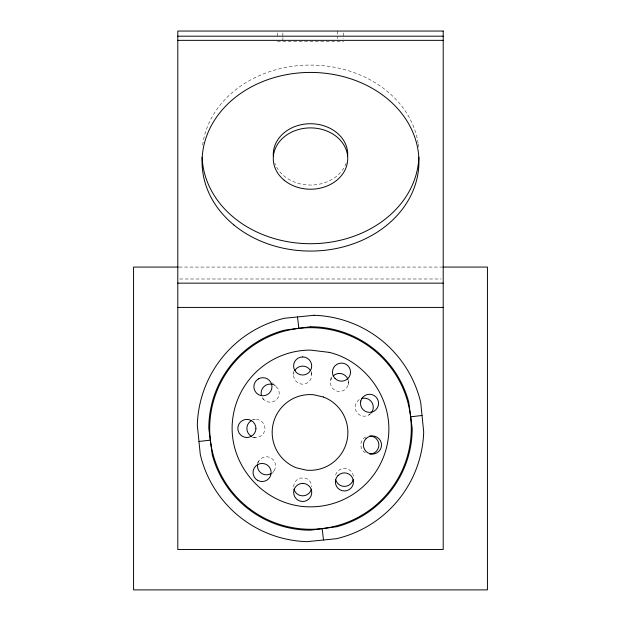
<?xml version="1.0" encoding="UTF-8"?>
<svg xmlns="http://www.w3.org/2000/svg" width="621" height="621" viewBox="0 0 621 621"><rect width="100%" height="100%" fill="white"/><g stroke="black" fill="none" stroke-linecap="round" stroke-linejoin="round"><path stroke-width="0.47" stroke-dasharray="3.1 2.33" d="M330.69 380.13L331.63 375.426M348.164 384.81L349.103 380.106M257.195 463.514L258.654 461.287M272.371 473.303L274.319 470.33M368.75 415.014L370.263 413.912M277.323 41.405L343.677 41.405M179.127 267.069L441.873 267.069M179.733 278.992L441.267 278.992M252.312 419.392L255.93 419.392M252.312 437.479L255.93 437.479M272.223 382.909L278.014 388.637A9.043 9.043 0 0 1 276.578 399.559L274.707 400.995A9.043 9.043 0 0 1 263.793 399.559L260.882 396.982M262.349 397.681L263.793 399.559M343.669 32.936L343.669 38.58M337.607 31.05L337.607 38.58M311.695 371.474L311.695 375.146M293.609 371.474L293.609 375.146M282.865 32.936L282.865 36.701M282.865 37.64L282.865 40.466M277.323 32.936L277.323 36.701M257.987 462.715A9.043 9.043 0 0 1 271.346 458.182A9.043 9.043 0 0 1 272.883 472.201M253.585 437.168A9.043 9.043 0 0 0 264.662 430.772L264.973 428.436A9.043 9.043 0 0 0 253.585 419.695M273.279 384.663A9.043 9.043 0 0 1 276.578 386.767M311.385 372.802A9.043 9.043 0 0 1 302.652 384.189L300.308 383.879A9.043 9.043 0 0 1 293.919 372.802M348.164 380.13A9.043 9.043 0 0 1 338.243 391.432A9.043 9.043 0 0 1 331.598 377.948M370.621 413.57A9.043 9.043 0 0 1 355.181 407.182L355.491 404.838A9.043 9.043 0 0 1 359.706 399.35M202.663 145.073A108.427 89.315 0 0 1 309.359 65.081A108.427 89.315 0 0 1 418.073 143.203M418.212 144.134A108.427 89.315 0 0 1 418.554 146.944M346.161 163.183A37.221 30.662 0 0 1 310.5 185.058A37.221 30.662 0 0 1 274.839 163.183M365.319 452.833A9.043 9.043 0 0 1 362.004 440.475L363.44 438.605A9.043 9.043 0 0 1 366.747 436.501M335.682 474.995A9.043 9.043 0 0 1 336.59 472.814L338.026 470.943A9.043 9.043 0 0 1 353.427 476.555M293.655 486.802A9.043 9.043 0 0 1 300.362 478.069L305.043 478.069A9.043 9.043 0 0 1 311.742 486.802"/><path stroke-width="0.93" d="M198.968 441.461L210.325 440.142M410.675 416.807L422.032 415.488M177.792 36.189L443.208 36.189M177.792 40.349L443.208 40.349M178.157 267.069L133.562 267.069L133.562 589.888L487.438 589.888L487.438 267.069L442.843 267.069M177.792 283.153L443.208 283.153M177.792 307.418L443.208 307.418M297.513 316.943L298.833 328.307M322.167 528.65L323.487 540.006M271.012 473.637A9.043 9.043 0 0 1 257.583 464.236M251.404 436.268A9.043 9.043 0 0 1 247.189 430.772L246.886 428.436A9.043 9.043 0 0 1 251.404 420.603M261.449 395.499A9.043 9.043 0 0 1 263.793 386.767L265.664 385.33A9.043 9.043 0 0 1 272.526 384.43M294.82 370.621A9.043 9.043 0 0 1 300.308 366.406L302.652 366.103A9.043 9.043 0 0 1 310.484 370.621M333.035 376.07A9.043 9.043 0 0 1 347.923 379.377M371.148 412.996A9.043 9.043 0 0 0 373.268 407.182L372.957 404.838A9.043 9.043 0 0 0 361.888 398.441M418.872 157.183A108.427 89.315 0 0 1 310.5 243.711A108.427 89.315 0 0 1 202.128 157.183M273.341 156.166A37.221 30.662 0 0 1 310.5 123.734A37.221 30.662 0 0 1 347.659 156.166M369.837 435.958A9.043 9.043 0 0 1 376.233 451.397L374.362 452.833A9.043 9.043 0 0 1 369.837 454.044M353.155 479.676A9.043 9.043 0 0 1 350.811 483.736L348.94 485.172A9.043 9.043 0 0 1 335.682 479.676M311.431 489.146A9.043 9.043 0 0 1 302.699 495.845L300.362 495.542A9.043 9.043 0 0 1 293.966 489.146M255.93 428.436L255.619 430.772A9.043 9.043 0 0 1 238.146 430.772L237.843 428.436A9.043 9.043 0 0 1 246.886 419.392A9.043 9.043 0 0 1 255.93 428.436M360.785 400.98L360.483 403.324A9.043 9.043 0 0 0 369.526 412.367A9.043 9.043 0 0 0 378.569 403.324L378.259 400.98A9.043 9.043 0 0 0 360.785 400.98M366.064 438.605L364.628 440.475A9.043 9.043 0 0 0 376.978 452.833L378.857 451.397A9.043 9.043 0 0 0 378.857 438.605A9.043 9.043 0 0 0 366.064 438.605M338.026 475.531L336.59 477.402A9.043 9.043 0 0 0 348.94 489.759L350.811 488.323A9.043 9.043 0 0 0 350.811 475.531A9.043 9.043 0 0 0 338.026 475.531M258.406 378.895L256.527 380.339A9.043 9.043 0 0 0 255.091 391.253L256.527 393.124A9.043 9.043 0 0 0 267.449 394.56L269.32 393.124A9.043 9.043 0 0 0 270.756 382.21L269.32 380.339A9.043 9.043 0 0 0 258.406 378.895M310.5 326.77L284.177 330.232A101.704 101.704 0 0 0 208.796 428.474L212.258 454.797A101.704 101.704 0 0 0 310.5 530.187L336.823 526.717A101.704 101.704 0 0 0 412.204 428.474L408.742 402.152A101.704 101.704 0 0 0 310.5 326.77M302.652 356.928L300.308 357.23A9.043 9.043 0 0 0 300.308 374.704L302.652 375.014A9.043 9.043 0 0 0 311.695 365.971A9.043 9.043 0 0 0 302.652 356.928M302.699 483.394L300.362 483.705A9.043 9.043 0 0 0 300.362 501.178L302.699 501.481A9.043 9.043 0 0 0 305.043 483.705L302.699 483.394M313.939 315.289L284.527 318.255A113.239 113.239 0 0 0 197.307 425.043L200.28 454.456A113.239 113.239 0 0 0 307.061 541.667L336.473 538.694A113.239 113.239 0 0 0 423.693 431.913L420.72 402.501A113.239 113.239 0 0 0 313.939 315.289M443.208 31.05L177.792 31.05L177.792 549.531L443.208 549.531L443.208 31.05M329.254 352.371L310.5 350.097A78.378 78.378 0 0 0 232.689 419.028C226.968 464.663 264.507 507.039 310.5 506.852A78.378 78.378 0 0 0 388.311 437.921C393.101 399.699 366.7 361.453 329.254 352.371M323.331 396.99L313.698 394.754A37.881 37.881 0 0 0 296.698 467.908L306.332 470.151A37.881 37.881 0 0 0 323.331 396.99M249.945 509.057A100.796 100.796 0 0 0 410.559 440.623A100.796 100.796 0 0 0 270.989 335.744A100.796 100.796 0 0 0 249.945 509.057M257.575 480.32A9.043 9.043 0 0 0 271.144 472.488A9.043 9.043 0 0 0 257.575 464.655A9.043 9.043 0 0 0 257.575 480.32M335.099 378.523A9.043 9.043 0 0 0 350.228 374.471A9.043 9.043 0 0 0 339.151 363.394A9.043 9.043 0 0 0 335.099 378.523M233.83 224.911A108.427 89.315 0 0 0 415.232 184.872A108.427 89.315 0 0 0 282.439 75.475A108.427 89.315 0 0 0 233.83 224.911M284.177 180.237A37.221 30.662 0 0 0 346.456 166.49A37.221 30.662 0 0 0 300.867 128.943A37.221 30.662 0 0 0 284.177 180.237"/></g></svg>
